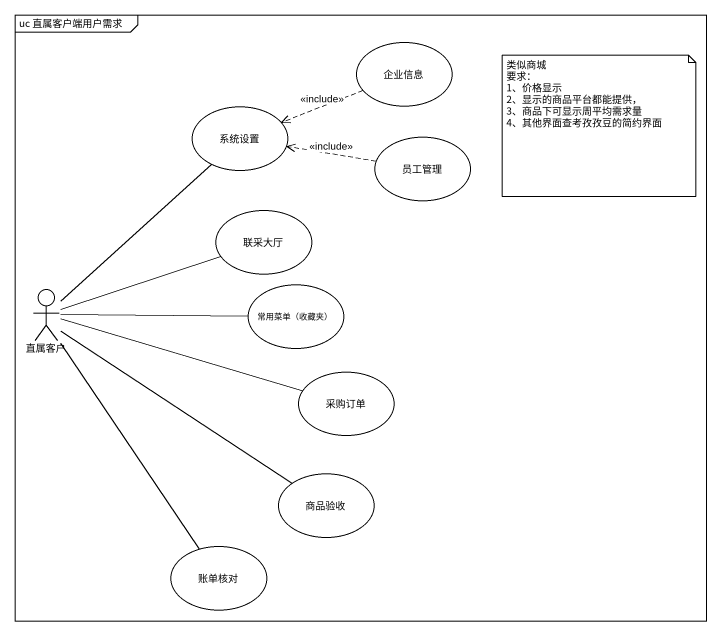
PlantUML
@startuml
mainframe uc 直属客户端用户需求
usecase 企业信息
usecase 系统设置
usecase 员工管理
usecase 联采大厅
actor 直属客户
usecase "常用菜单（收藏夹）" as 常用菜单_收藏夹
usecase 采购订单
usecase 商品验收
usecase 账单核对
企业信息 .left.> 系统设置 : <<include>>
员工管理 .left.> 系统设置 : <<include>>
直属客户 -up- 系统设置
直属客户 -right- 联采大厅
直属客户 -right- 常用菜单_收藏夹
直属客户 -right- 采购订单
直属客户 -- 商品验收
直属客户 -- 账单核对
note as N1
  类似商城
  要求：
  1、价格显示
  2、显示的商品平台都能提供，
  3、商品下可显示周平均需求量
  4、其他界面查考孜孜豆的简约界面
end note
@enduml
